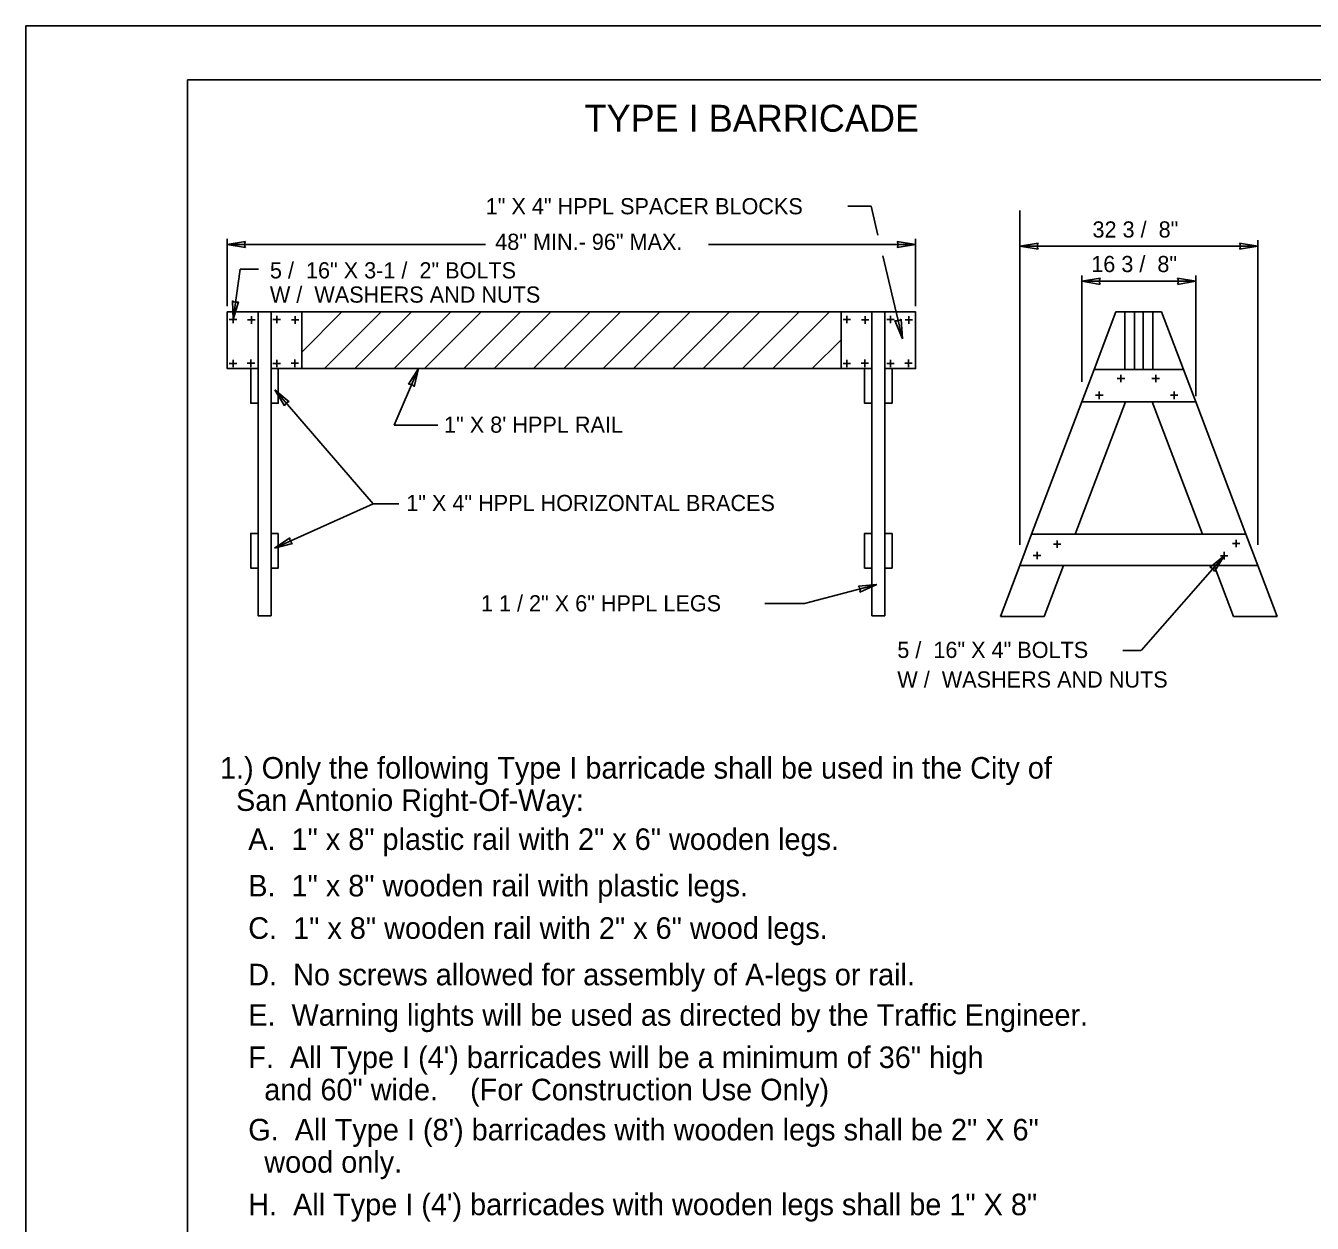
# Model space of a CAD drawing. Extents: x -71769 to -71089, y -468286 to -467846.
# Drawn here: x -71768.7 to -71530, y -468068 to -467845.8 of the extents above; entities that cross this region are included whole.
import ezdxf

# ---------------------------------------------------------------- set-up
doc = ezdxf.new("R2010")
doc.units = 0
for name, color, linetype in [('Level 1', 7, 'Continuous'), ('Level 40', 7, 'Continuous'), ('Level 58', 7, 'Continuous'), ('Level 59', 7, 'Continuous'), ('Level 63', 7, 'Continuous'), ('PRINT SHAPE', 7, 'Continuous')]:
    doc.layers.add(name, color=color, linetype=linetype)

msp = doc.modelspace()

# ---------------------------------------------------------------- linework, layer by layer
at = {"layer": 'Level 1'}
for points in [[(-71731.3, -467898.92), (-71725.59, -467898.92), (-71725.59, -467909.42), (-71731.3, -467909.42)], [(-71723.19, -467898.92), (-71717.49, -467898.92), (-71717.49, -467909.42), (-71723.19, -467909.42)], [(-71617.44, -467898.92), (-71611.73, -467898.92), (-71611.73, -467909.42), (-71617.44, -467909.42)], [(-71609.33, -467898.92), (-71603.62, -467898.92), (-71603.62, -467909.42), (-71609.33, -467909.42)], [(-71564.8, -467909.58), (-71563, -467909.58), (-71563, -467898.91), (-71564.8, -467898.91)], [(-71559.64, -467909.58), (-71561.44, -467909.58), (-71561.44, -467898.91), (-71559.64, -467898.91)], [(-71725.59, -467909.42), (-71726.95, -467909.42), (-71726.95, -467915.87), (-71725.59, -467915.87)], [(-71721.83, -467909.42), (-71723.19, -467909.42), (-71723.19, -467915.87), (-71721.83, -467915.87)], [(-71611.73, -467909.42), (-71613.1, -467909.42), (-71613.1, -467915.87), (-71611.73, -467915.87)], [(-71607.97, -467909.42), (-71609.33, -467909.42), (-71609.33, -467915.87), (-71607.97, -467915.87)], [(-71570.51, -467909.58), (-71572.8, -467915.61), (-71551.65, -467915.61), (-71553.93, -467909.58)], [(-71725.59, -467939.99), (-71726.95, -467939.99), (-71726.95, -467946.43), (-71725.59, -467946.43)], [(-71721.83, -467939.99), (-71723.19, -467939.99), (-71723.19, -467946.43), (-71721.83, -467946.43)], [(-71611.73, -467939.99), (-71613.1, -467939.99), (-71613.1, -467946.43), (-71611.73, -467946.43)], [(-71607.97, -467939.99), (-71609.33, -467939.99), (-71609.33, -467946.43), (-71607.97, -467946.43)], [(-71582.1, -467940.15), (-71584.29, -467945.93), (-71540.14, -467945.93), (-71542.34, -467940.15)]]:
    msp.add_lwpolyline(points, close=True, dxfattribs=at)
at = {"layer": 'Level 40'}
for p, q in [((-71616.17, -467879.31), (-71611.88, -467879.31)), ((-71611.88, -467879.31), (-71610.62, -467884.66)), ((-71584.29, -467942.14), (-71584.29, -467880.09)), ((-71731.3, -467897.85), (-71731.3, -467885.34)), ((-71727.89, -467885.84), (-71731.3, -467886.42)), ((-71603.62, -467886.42), (-71607.03, -467885.84)), ((-71603.62, -467897.85), (-71603.62, -467885.34)), ((-71540.14, -467942.14), (-71540.14, -467885.63)), ((-71683.38, -467886.42), (-71731.3, -467886.42)), ((-71731.3, -467886.42), (-71727.89, -467886.98)), ((-71642.04, -467886.42), (-71603.62, -467886.42)), ((-71607.03, -467886.98), (-71603.62, -467886.42)), ((-71580.89, -467886.15), (-71584.29, -467886.72)), ((-71540.14, -467886.72), (-71584.29, -467886.72)), ((-71584.29, -467886.72), (-71580.89, -467887.28)), ((-71540.14, -467886.72), (-71543.55, -467886.15)), ((-71543.55, -467887.28), (-71540.14, -467886.72)), ((-71609.71, -467888.5), (-71606.07, -467903.93)), ((-71730.23, -467900.34), (-71728.92, -467891.01)), ((-71728.92, -467891.01), (-71725.51, -467891.01)), ((-71572.8, -467911.91), (-71572.8, -467892.15)), ((-71569.39, -467892.66), (-71572.8, -467893.23)), ((-71551.65, -467893.23), (-71555.05, -467892.66)), ((-71551.65, -467914.55), (-71551.65, -467892.15)), ((-71551.65, -467893.23), (-71572.8, -467893.23)), ((-71572.8, -467893.23), (-71569.39, -467893.8)), ((-71555.05, -467893.8), (-71551.65, -467893.23)), ((-71730.32, -467896.89), (-71730.23, -467900.34)), ((-71730.23, -467900.34), (-71729.2, -467897.05)), ((-71606.07, -467903.93), (-71606.31, -467900.26)), ((-71607.49, -467900.53), (-71606.07, -467903.93)), ((-71700.32, -467919.9), (-71695.82, -467909.42)), ((-71695.82, -467909.42), (-71697.68, -467912.32)), ((-71696.64, -467912.78), (-71695.82, -467909.42)), ((-71722.47, -467913.38), (-71704.26, -467934.53)), ((-71719.83, -467915.58), (-71722.47, -467913.38)), ((-71722.47, -467913.38), (-71720.69, -467916.32)), ((-71692.23, -467919.9), (-71700.32, -467919.9)), ((-71704.26, -467934.53), (-71722.57, -467942.72)), ((-71704.26, -467934.53), (-71699.48, -467934.53)), ((-71719.69, -467940.81), (-71722.57, -467942.72)), ((-71722.57, -467942.72), (-71719.23, -467941.85)), ((-71561.76, -467961.74), (-71546.37, -467944.13)), ((-71546.37, -467944.13), (-71549.05, -467946.32)), ((-71548.19, -467947.07), (-71546.37, -467944.13)), ((-71610.8, -467949.49), (-71624.25, -467952.97)), ((-71610.8, -467949.49), (-71614.24, -467949.8)), ((-71613.96, -467950.9), (-71610.8, -467949.49)), ((-71624.25, -467952.97), (-71631.59, -467952.97)), ((-71565.17, -467961.73), (-71561.87, -467961.73))]:
    msp.add_line(p, q, dxfattribs=at)
for centre, radius, start, end in [((-71727.01, -467886.42), 1.05, 147.3096, 212.7048), ((-71607.91, -467886.42), 1.05, 327.3096, 32.7048), ((-71580, -467886.72), 1.05, 147.3096, 212.7048), ((-71544.44, -467886.72), 1.05, 327.3096, 32.7048), ((-71568.51, -467893.23), 1.05, 147.3096, 212.7048), ((-71555.94, -467893.23), 1.05, 327.3096, 32.7048), ((-71729.63, -467896.09), 1.05, 229.2552, 294.6504), ((-71607.12, -467899.47), 1.12, 250.6056, 316.0007), ((-71697.51, -467913.36), 1.05, 34.0562, 99.4514), ((-71719.68, -467916.62), 1.05, 98.0259, 163.4211), ((-71718.65, -467940.97), 1.05, 171.4103, 236.8055), ((-71549.2, -467947.36), 1.05, 16.1698, 81.565), ((-71614.96, -467950.57), 1.05, 341.7607, 47.1559)]:
    msp.add_arc(centre, radius, start, end, dxfattribs=at)
at = {"layer": 'Level 58'}
for points in [[(-71731.3, -467898.92), (-71725.59, -467898.92), (-71725.59, -467909.42), (-71731.3, -467909.42)], [(-71723.19, -467898.92), (-71717.49, -467898.92), (-71717.49, -467909.42), (-71723.19, -467909.42)], [(-71617.44, -467898.92), (-71611.73, -467898.92), (-71611.73, -467909.42), (-71617.44, -467909.42)], [(-71609.33, -467898.92), (-71603.62, -467898.92), (-71603.62, -467909.42), (-71609.33, -467909.42)], [(-71564.8, -467909.58), (-71563, -467909.58), (-71563, -467898.91), (-71564.8, -467898.91)], [(-71559.64, -467909.58), (-71561.44, -467909.58), (-71561.44, -467898.91), (-71559.64, -467898.91)], [(-71725.59, -467909.42), (-71726.95, -467909.42), (-71726.95, -467915.87), (-71725.59, -467915.87)], [(-71721.83, -467909.42), (-71723.19, -467909.42), (-71723.19, -467915.87), (-71721.83, -467915.87)], [(-71611.73, -467909.42), (-71613.1, -467909.42), (-71613.1, -467915.87), (-71611.73, -467915.87)], [(-71607.97, -467909.42), (-71609.33, -467909.42), (-71609.33, -467915.87), (-71607.97, -467915.87)], [(-71570.51, -467909.58), (-71572.8, -467915.61), (-71551.65, -467915.61), (-71553.93, -467909.58)], [(-71725.59, -467939.99), (-71726.95, -467939.99), (-71726.95, -467946.43), (-71725.59, -467946.43)], [(-71721.83, -467939.99), (-71723.19, -467939.99), (-71723.19, -467946.43), (-71721.83, -467946.43)], [(-71611.73, -467939.99), (-71613.1, -467939.99), (-71613.1, -467946.43), (-71611.73, -467946.43)], [(-71607.97, -467939.99), (-71609.33, -467939.99), (-71609.33, -467946.43), (-71607.97, -467946.43)], [(-71582.1, -467940.15), (-71584.29, -467945.93), (-71540.14, -467945.93), (-71542.34, -467940.15)]]:
    msp.add_lwpolyline(points, close=True, dxfattribs=at)
at = {"layer": 'Level 59'}
for points in [[(-71710.07, -467898.92), (-71717.49, -467906.35), (-71717.49, -467909.42), (-71713.26, -467909.42), (-71702.78, -467898.92)], [(-71697.15, -467898.92), (-71707.64, -467909.42), (-71700.34, -467909.42), (-71689.84, -467898.92)], [(-71684.22, -467898.92), (-71694.71, -467909.42), (-71687.41, -467909.42), (-71676.92, -467898.92)], [(-71671.29, -467898.92), (-71681.79, -467909.42), (-71674.49, -467909.42), (-71663.99, -467898.92)], [(-71658.37, -467898.92), (-71668.86, -467909.42), (-71661.56, -467909.42), (-71651.06, -467898.92)], [(-71645.44, -467898.92), (-71655.93, -467909.42), (-71648.63, -467909.42), (-71638.14, -467898.92)], [(-71632.51, -467898.92), (-71643.01, -467909.42), (-71635.71, -467909.42), (-71625.21, -467898.92)], [(-71619.59, -467898.92), (-71630.08, -467909.42), (-71622.78, -467909.42), (-71617.44, -467904.08), (-71617.44, -467898.92)]]:
    msp.add_lwpolyline(points, close=True, dxfattribs=at)
at = {"layer": 'Level 63'}
for p, q in [((-71738.69, -467855.86), (-71098.69, -467855.86)), ((-71738.69, -468275.86), (-71738.69, -467855.86)), ((-71730.23, -467900.34), (-71730.23, -467899.65)), ((-71726.83, -467900.41), (-71726.83, -467899.71)), ((-71722.13, -467900.34), (-71722.13, -467899.65)), ((-71718.72, -467900.41), (-71718.72, -467899.71)), ((-71616.38, -467900.34), (-71616.38, -467899.65)), ((-71612.97, -467900.41), (-71612.97, -467899.71)), ((-71608.26, -467900.34), (-71608.26, -467899.65)), ((-71604.86, -467900.41), (-71604.86, -467899.71)), ((-71566.46, -467898.91), (-71570.51, -467909.58)), ((-71557.99, -467898.91), (-71553.93, -467909.58)), ((-71730.23, -467900.34), (-71730.93, -467900.34)), ((-71730.23, -467900.34), (-71730.23, -467901.03)), ((-71730.23, -467900.34), (-71729.54, -467900.34)), ((-71726.83, -467900.41), (-71727.52, -467900.41)), ((-71726.83, -467900.41), (-71726.83, -467901.1)), ((-71726.83, -467900.41), (-71726.13, -467900.41)), ((-71722.13, -467900.34), (-71722.82, -467900.34)), ((-71722.13, -467900.34), (-71722.13, -467901.03)), ((-71722.13, -467900.34), (-71721.43, -467900.34)), ((-71718.72, -467900.41), (-71719.41, -467900.41)), ((-71718.72, -467900.41), (-71718.72, -467901.1)), ((-71718.72, -467900.41), (-71718.03, -467900.41)), ((-71616.38, -467900.34), (-71617.06, -467900.34)), ((-71616.38, -467900.34), (-71616.38, -467901.03)), ((-71616.38, -467900.34), (-71615.68, -467900.34)), ((-71612.97, -467900.41), (-71613.66, -467900.41)), ((-71612.97, -467900.41), (-71612.97, -467901.1)), ((-71612.97, -467900.41), (-71612.27, -467900.41)), ((-71608.26, -467900.34), (-71608.97, -467900.34)), ((-71608.26, -467900.34), (-71608.26, -467901.03)), ((-71608.26, -467900.34), (-71607.58, -467900.34)), ((-71604.86, -467900.41), (-71605.55, -467900.41)), ((-71604.86, -467900.41), (-71604.86, -467901.1)), ((-71604.86, -467900.41), (-71604.17, -467900.41)), ((-71730.23, -467908.49), (-71730.93, -467908.49)), ((-71730.23, -467908.49), (-71730.23, -467907.8)), ((-71730.23, -467908.49), (-71730.23, -467909.18)), ((-71730.23, -467908.49), (-71729.54, -467908.49)), ((-71726.9, -467908.45), (-71727.59, -467908.45)), ((-71726.9, -467908.45), (-71726.9, -467907.76)), ((-71726.9, -467908.45), (-71726.9, -467909.14)), ((-71726.9, -467908.45), (-71726.2, -467908.45)), ((-71722.13, -467908.49), (-71722.82, -467908.49)), ((-71722.13, -467908.49), (-71722.13, -467907.8)), ((-71722.13, -467908.49), (-71722.13, -467909.18)), ((-71722.13, -467908.49), (-71721.43, -467908.49)), ((-71718.79, -467908.45), (-71719.48, -467908.45)), ((-71718.79, -467908.45), (-71718.79, -467907.76)), ((-71718.79, -467908.45), (-71718.79, -467909.14)), ((-71718.79, -467908.45), (-71718.1, -467908.45)), ((-71616.38, -467908.49), (-71617.06, -467908.49)), ((-71616.38, -467908.49), (-71616.38, -467907.8)), ((-71616.38, -467908.49), (-71616.38, -467909.18)), ((-71616.38, -467908.49), (-71615.68, -467908.49)), ((-71613.04, -467908.45), (-71613.73, -467908.45)), ((-71613.04, -467908.45), (-71613.04, -467907.76)), ((-71613.04, -467908.45), (-71613.04, -467909.14)), ((-71613.04, -467908.45), (-71612.34, -467908.45)), ((-71608.26, -467908.49), (-71608.97, -467908.49)), ((-71608.26, -467908.49), (-71608.26, -467907.8)), ((-71608.26, -467908.49), (-71608.26, -467909.18)), ((-71608.26, -467908.49), (-71607.58, -467908.49)), ((-71604.93, -467908.45), (-71605.62, -467908.45)), ((-71604.93, -467908.45), (-71604.93, -467907.76)), ((-71604.93, -467908.45), (-71604.93, -467909.14)), ((-71604.93, -467908.45), (-71604.23, -467908.45)), ((-71565.53, -467911.28), (-71566.22, -467911.28)), ((-71565.53, -467911.28), (-71565.53, -467910.58)), ((-71565.53, -467911.28), (-71565.53, -467911.96)), ((-71565.53, -467911.28), (-71564.83, -467911.28)), ((-71559.09, -467911.28), (-71559.79, -467911.28)), ((-71559.09, -467911.28), (-71559.09, -467910.58)), ((-71559.09, -467911.28), (-71559.09, -467911.96)), ((-71559.09, -467911.28), (-71558.4, -467911.28)), ((-71569.55, -467914.38), (-71570.24, -467914.38)), ((-71569.55, -467914.38), (-71569.55, -467913.68)), ((-71569.55, -467914.38), (-71569.55, -467915.07)), ((-71569.55, -467914.38), (-71568.86, -467914.38)), ((-71555.67, -467914.38), (-71556.35, -467914.38)), ((-71555.67, -467914.38), (-71555.67, -467913.68)), ((-71555.67, -467914.38), (-71555.67, -467915.07)), ((-71555.67, -467914.38), (-71554.97, -467914.38)), ((-71572.8, -467915.61), (-71582.1, -467940.15)), ((-71564.7, -467915.61), (-71574.01, -467940.15)), ((-71559.74, -467915.61), (-71550.43, -467940.15)), ((-71551.65, -467915.61), (-71542.34, -467940.15)), ((-71577.35, -467941.98), (-71578.04, -467941.98)), ((-71577.35, -467941.98), (-71577.35, -467941.29)), ((-71577.35, -467941.98), (-71577.35, -467942.67)), ((-71577.35, -467941.98), (-71576.66, -467941.98)), ((-71544.17, -467941.86), (-71544.85, -467941.86)), ((-71544.17, -467941.86), (-71544.17, -467941.16)), ((-71544.17, -467941.86), (-71544.17, -467942.55)), ((-71544.17, -467941.86), (-71543.47, -467941.86)), ((-71581.09, -467944.09), (-71581.79, -467944.09)), ((-71581.09, -467944.09), (-71581.09, -467943.4)), ((-71581.09, -467944.09), (-71581.09, -467944.78)), ((-71581.09, -467944.09), (-71580.39, -467944.09)), ((-71546.37, -467944.13), (-71547.06, -467944.13)), ((-71546.37, -467944.13), (-71546.37, -467943.44)), ((-71546.37, -467944.13), (-71546.37, -467944.83)), ((-71546.37, -467944.13), (-71545.68, -467944.13)), ((-71584.29, -467945.93), (-71587.89, -467955.42)), ((-71576.2, -467945.93), (-71579.8, -467955.42)), ((-71548.24, -467945.93), (-71544.64, -467955.42)), ((-71540.14, -467945.93), (-71536.54, -467955.42))]:
    msp.add_line(p, q, dxfattribs=at)
for points in [[(-71725.59, -467898.92), (-71723.19, -467898.92), (-71723.19, -467955.27), (-71725.59, -467955.27)], [(-71717.49, -467898.92), (-71617.44, -467898.92), (-71617.44, -467909.42), (-71717.49, -467909.42)], [(-71710.07, -467898.92), (-71717.49, -467906.35), (-71717.49, -467909.42), (-71713.26, -467909.42), (-71702.78, -467898.92)], [(-71697.15, -467898.92), (-71707.64, -467909.42), (-71700.34, -467909.42), (-71689.84, -467898.92)], [(-71684.22, -467898.92), (-71694.71, -467909.42), (-71687.41, -467909.42), (-71676.92, -467898.92)], [(-71671.29, -467898.92), (-71681.79, -467909.42), (-71674.49, -467909.42), (-71663.99, -467898.92)], [(-71658.37, -467898.92), (-71668.86, -467909.42), (-71661.56, -467909.42), (-71651.06, -467898.92)], [(-71645.44, -467898.92), (-71655.93, -467909.42), (-71648.63, -467909.42), (-71638.14, -467898.92)], [(-71632.51, -467898.92), (-71643.01, -467909.42), (-71635.71, -467909.42), (-71625.21, -467898.92)], [(-71619.59, -467898.92), (-71630.08, -467909.42), (-71622.78, -467909.42), (-71617.44, -467904.08), (-71617.44, -467898.92)], [(-71611.73, -467898.92), (-71609.33, -467898.92), (-71609.33, -467955.27), (-71611.73, -467955.27)]]:
    msp.add_lwpolyline(points, close=True, dxfattribs=at)
for points in [[(-71557.99, -467898.91), (-71566.46, -467898.91)], [(-71587.89, -467955.42), (-71579.8, -467955.42)], [(-71544.64, -467955.42), (-71536.54, -467955.42)]]:
    msp.add_lwpolyline(points, dxfattribs=at)
at = {"layer": 'PRINT SHAPE'}
msp.add_lwpolyline([(-71768.69, -467845.83), (-71088.68, -467845.83), (-71088.68, -468285.83), (-71768.69, -468285.83)], close=True, dxfattribs=at)

# ---------------------------------------------------------------- texts
at = {"layer": 'Level 40'}
for s, p in [('1" X 4" HPPL SPACER BLOCKS', (-71683.36, -467880.81)), ('32 3 /  8"', (-71570.81, -467885.12)), ('48" MIN.- 96" MAX.', (-71681.6, -467887.41)), ('16 3 /  8"', (-71571.04, -467891.53)), ('5 /  16" X 3-1 /  2" BOLTS', (-71723.39, -467892.7)), ('W /  WASHERS AND NUTS', (-71723.39, -467897.2)), ('1" X 8\' HPPL RAIL', (-71691.09, -467921.32)), ('1" X 4" HPPL HORIZONTAL BRACES', (-71698.11, -467935.85)), ('1 1 / 2" X 6" HPPL LEGS', (-71684.25, -467954.46)), ('5 /  16" X 4" BOLTS', (-71607.01, -467963.1)), ('W /  WASHERS AND NUTS', (-71607.01, -467968.59))]:
    msp.add_text(s, height=3, dxfattribs=at).set_placement(p)
at = {"layer": 'Level 63'}
for s, height, p in [('TYPE I BARRICADE', 5, (-71665.03, -467865.5)), ('1.) Only the following Type I barricade shall be used in the City of', 4, (-71732.65, -467985.48)), ('  San Antonio Right-Of-Way:', 4, (-71732.65, -467991.47)), ('  A.  1" x 8" plastic rail with 2" x 6" wooden legs.', 4, (-71730.38, -467998.71)), ('  B.  1" x 8" wooden rail with plastic legs.', 4, (-71730.38, -468007.33)), ('  C.  1" x 8" wooden rail with 2" x 6" wood legs.', 4, (-71730.38, -468015.2)), ('  D.  No screws allowed for assembly of A-legs or rail.', 4, (-71730.38, -468023.82)), ('  E.  Warning lights will be used as directed by the Traffic Engineer.', 4, (-71730.38, -468031.32)), ('  F.  All Type I (4\') barricades will be a minimum of 36" high', 4, (-71730.38, -468039.16)), ('    and 60" wide.    (For Construction Use Only)', 4, (-71730.38, -468045.15)), ('  G.  All Type I (8\') barricades with wooden legs shall be 2" X 6"', 4, (-71730.38, -468052.59)), ('    wood only.', 4, (-71730.38, -468058.58)), ('  H.  All Type I (4\') barricades with wooden legs shall be 1" X 8"', 4, (-71730.38, -468066.46))]:
    msp.add_text(s, height=height, rotation=0.0006, dxfattribs=at).set_placement(p)

doc.saveas('drawing.dxf')
